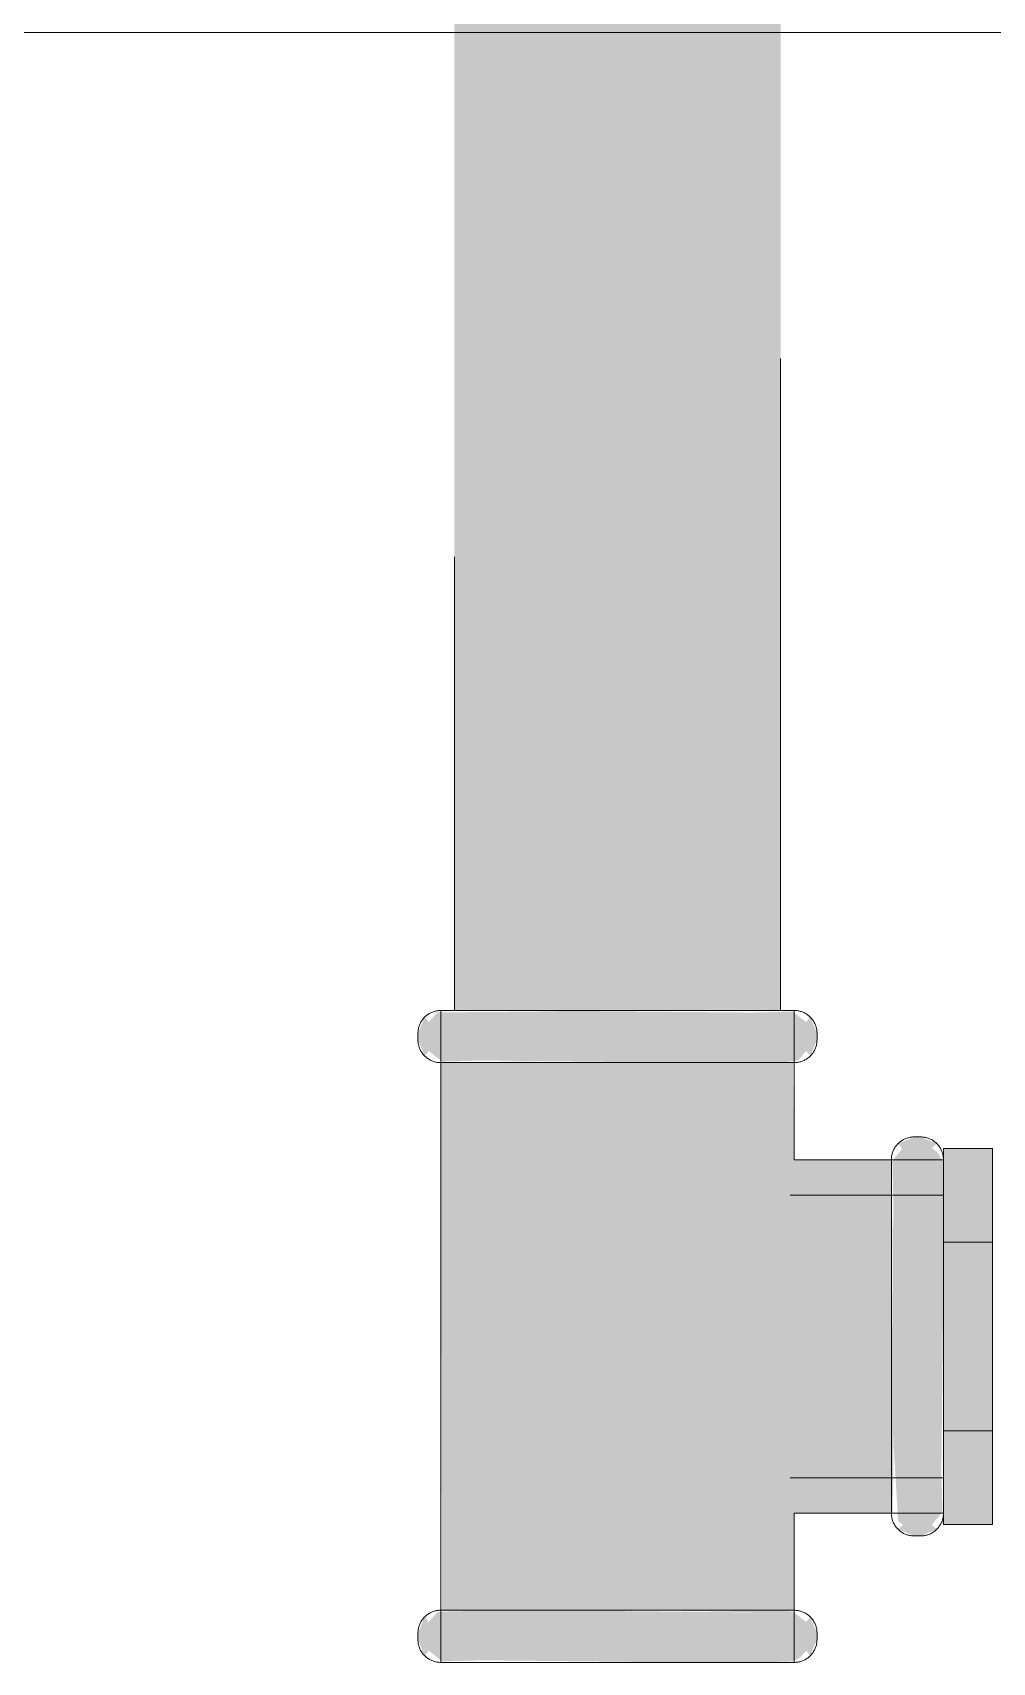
# Model space of a CAD drawing. Header units: metres. Extents: x 5 to 242, y -3 to 162.
# Drawn here: x 17.2969 to 17.4441, y 106.9642 to 107.2142 of the extents above; entities that cross this region are included whole.
import ezdxf

# ---------------------------------------------------------------- set-up
doc = ezdxf.new("R2010")
doc.units = ezdxf.units.M
doc.linetypes.add('Aligning Line', pattern=[0.012, 0.006, -0.006])
doc.layers.add('1053_ARQ_BASE_MATADOURO_2_dwg', color=7, linetype='Continuous', lineweight=5, true_color=0x767676)
doc.layers.add('A-PISO', color=7, linetype='Continuous', lineweight=5)
doc.layers.add('P-PIPE', color=7, linetype='Continuous', lineweight=5)

# ---------------------------------------------------------------- blocks, each defined once
blk = doc.blocks.new('1053_ARQ_BASE_MATADOURO_2_dwg-3637054-CURRAL BOVINO')
at = {"layer": 'A-PISO', "color": 253, "true_color": 0xaaaaaa, "flags": 128}
blk.add_lwpolyline([(118.64312, 73.84395), (118.64312, 74.02815), (113.44312, 74.02815), (113.44312, 74.27815), (113.44312, 76.37815)], dxfattribs=at)

msp = doc.modelspace()

# ---------------------------------------------------------------- hatches: boundary and pattern name
at = {"layer": 'P-PIPE', "true_color": 0xc0c0c0}
msp.add_hatch(color=9, dxfattribs=at).paths.add_polyline_path([(17.36163, 107.06418), (17.38663, 107.06418), (17.38663, 107.46418), (17.37973, 107.46418), (17.38016, 109.56418), (17.38663, 109.56418), (17.38662, 117.71468), (17.36163, 117.71446), (17.36163, 107.07194)])
h = msp.add_hatch(color=9, dxfattribs=at)
h.paths.add_polyline_path([(17.39364, 107.06418), (17.41163, 107.06418), (17.41163, 107.46418), (17.38663, 107.46418), (17.38663, 107.06418), (17.3931, 107.06418)])
h.paths.add_polyline_path([(17.38814, 109.56418), (17.41163, 109.56418), (17.41141, 117.71468), (17.38663, 117.71468), (17.38663, 109.56418)])
at = {"layer": 'P-PIPE', "true_color": 0x7f7f7f}
for points in [[(17.39498, 107.06068), (17.41723, 107.06068), (17.4162, 107.06316), (17.41556, 107.06239), (17.41352, 107.06402), (17.40733, 107.06386), (17.37961, 107.06412), (17.37307, 107.064), (17.35895, 107.06389), (17.35769, 107.06239), (17.35705, 107.06316), (17.35603, 107.06068), (17.39441, 107.06068)], [(17.37106, 107.05968), (17.41723, 107.05968), (17.41723, 107.06068), (17.35603, 107.06068), (17.35603, 107.05968), (17.36952, 107.05968)], [(17.40835, 107.05618), (17.41431, 107.05648), (17.41556, 107.05798), (17.4162, 107.05721), (17.41723, 107.05968), (17.35603, 107.05968), (17.35705, 107.05721), (17.35769, 107.05798), (17.35973, 107.05634), (17.36593, 107.05651), (17.39442, 107.0562), (17.40828, 107.05618)], [(17.43213, 106.98358), (17.43213, 107.04478), (17.42965, 107.04376), (17.43028, 107.043), (17.42879, 107.04108), (17.42895, 107.03488), (17.42866, 107.00651), (17.42881, 107.00043), (17.42967, 106.98588), (17.43042, 106.98525), (17.42965, 106.98461), (17.43042, 106.98429)], [(17.43313, 106.98358), (17.43313, 107.04478), (17.43213, 107.04478), (17.43213, 106.98358)], [(17.43313, 106.98358), (17.4356, 106.98461), (17.43484, 106.98525), (17.43647, 106.98729), (17.4363, 106.99348), (17.43659, 107.0212), (17.43661, 107.03592), (17.43647, 107.04108), (17.43582, 107.04229), (17.43484, 107.04312), (17.4356, 107.04376), (17.43313, 107.04478), (17.43313, 106.98542)], [(17.44413, 107.02867), (17.44413, 107.043), (17.43663, 107.043), (17.43663, 107.02867)], [(17.44413, 106.9997), (17.44413, 107.02867), (17.43663, 107.02867), (17.43663, 106.9997)], [(17.44413, 106.98536), (17.44413, 106.9997), (17.43663, 106.9997), (17.43663, 106.98536)], [(17.38024, 106.96868), (17.41723, 106.96868), (17.4162, 106.97116), (17.41556, 106.97039), (17.41352, 106.97202), (17.40733, 106.97186), (17.37961, 106.97212), (17.37308, 106.972), (17.35895, 106.97189), (17.35769, 106.97039), (17.35705, 106.97116), (17.35603, 106.96868), (17.38017, 106.96868)], [(17.35603, 106.96768), (17.41723, 106.96768), (17.41723, 106.96868), (17.35603, 106.96868)], [(17.40855, 106.96418), (17.41352, 106.96434), (17.41473, 106.96499), (17.41556, 106.96598), (17.4162, 106.96521), (17.41723, 106.96768), (17.35603, 106.96768), (17.35705, 106.96521), (17.35769, 106.96598), (17.35973, 106.96434), (17.36593, 106.96451), (17.39364, 106.96422), (17.40838, 106.96418)]]:
    msp.add_hatch(color=8, dxfattribs=at).paths.add_polyline_path(points)
h = msp.add_hatch(color=8, dxfattribs=at)
h.paths.add_polyline_path([(17.41104, 106.97182), (17.41373, 106.97218), (17.41373, 106.98708), (17.38663, 107.01418), (17.41373, 107.04128), (17.41352, 107.05634), (17.40733, 107.05651), (17.37909, 107.05621), (17.37264, 107.05636), (17.35953, 107.05618), (17.35973, 106.97202), (17.36593, 106.97186), (17.3943, 106.97215), (17.40055, 106.972), (17.41094, 106.97183)])
h.paths.add_polyline_path([(17.41104, 107.06383), (17.4101, 107.06418), (17.41087, 107.06384)])
h = msp.add_hatch(color=8, dxfattribs=at)
h.paths.add_polyline_path([(17.4288, 106.98708), (17.42895, 106.99348), (17.42866, 107.02186), (17.42881, 107.0281), (17.42863, 107.04128), (17.41373, 107.04128), (17.38663, 107.01418), (17.41373, 106.98708), (17.42863, 106.98708)])
h.paths.add_polyline_path([(17.43645, 106.98708), (17.43663, 106.98729), (17.43647, 106.98729)])
h.paths.add_polyline_path([(17.43627, 107.03185), (17.43663, 107.04128), (17.43647, 107.04108), (17.4363, 107.03488), (17.43629, 107.03331)])

# ---------------------------------------------------------------- linework, layer by layer
at = {"layer": 'P-PIPE', "linetype": 'Aligning Line', "lineweight": 15}
for p, q in [((17.36163, 117.73378), (17.36163, 107.06418)), ((17.41163, 107.06418), (17.41163, 117.73378))]:
    msp.add_line(p, q, dxfattribs=at)
at = {"layer": 'P-PIPE'}
for p, q in [((17.35953, 107.06418), (17.35953, 106.96418)), ((17.36453, 107.06418), (17.35953, 107.06418)), ((17.36509, 107.06418), (17.3647, 107.06418)), ((17.3782, 107.06418), (17.36504, 107.06418)), ((17.39444, 107.06418), (17.3786, 107.06418)), ((17.395, 107.06418), (17.39443, 107.06418)), ((17.40855, 107.06418), (17.39506, 107.06418)), ((17.40855, 107.06418), (17.40807, 107.06418)), ((17.41373, 107.06418), (17.40872, 107.06418)), ((17.41373, 107.04128), (17.41373, 107.06418)), ((17.35603, 107.06068), (17.35603, 107.05968)), ((17.41723, 107.05968), (17.41723, 107.06068)), ((17.36509, 107.05618), (17.3647, 107.05618)), ((17.395, 107.05618), (17.39443, 107.05618)), ((17.43313, 107.04478), (17.43213, 107.04478)), ((17.43663, 107.04036), (17.43663, 107.043)), ((17.44413, 107.043), (17.43663, 107.043)), ((17.44413, 107.043), (17.44413, 107.02867)), ((17.43663, 107.04128), (17.41373, 107.04128)), ((17.43663, 107.03628), (17.43663, 107.04036)), ((17.43663, 107.03588), (17.41313, 107.03588)), ((17.43663, 107.03111), (17.43663, 107.03611)), ((17.43663, 107.03611), (17.43663, 107.03563)), ((17.43663, 107.02867), (17.43663, 107.03097)), ((17.43663, 107.02404), (17.43663, 107.02867)), ((17.43663, 107.02867), (17.44413, 107.02867)), ((17.44413, 107.02867), (17.44413, 106.9997)), ((17.43663, 107.02314), (17.43663, 107.02412)), ((17.43663, 107.00576), (17.43663, 107.02261)), ((17.43663, 107.00424), (17.43663, 107.00523)), ((17.43663, 106.9997), (17.43663, 107.00433)), ((17.43663, 106.9974), (17.43663, 106.9997)), ((17.43663, 106.9997), (17.44413, 106.9997)), ((17.44413, 106.9997), (17.44413, 106.98536)), ((17.43663, 106.99226), (17.43663, 106.99726)), ((17.43663, 106.99274), (17.43663, 106.99226)), ((17.41313, 106.99248), (17.43663, 106.99248)), ((17.43663, 106.98708), (17.43663, 106.99209)), ((17.43663, 106.98536), (17.43663, 106.98801)), ((17.41373, 106.96418), (17.41373, 106.98708)), ((17.41373, 106.98708), (17.43663, 106.98708)), ((17.43663, 106.98536), (17.44413, 106.98536)), ((17.43213, 106.98358), (17.43313, 106.98358)), ((17.3647, 106.97218), (17.36509, 106.97218)), ((17.35603, 106.96868), (17.35603, 106.96768)), ((17.41723, 106.96768), (17.41723, 106.96868))]:
    msp.add_line(p, q, dxfattribs=at)
at = {"layer": 'P-PIPE', "flags": 128}
for points in [[(17.35603, 107.06068), (17.35603, 107.06082), (17.35604, 107.06096), (17.35605, 107.0611), (17.35607, 107.06124), (17.3561, 107.06138), (17.35613, 107.06152), (17.35616, 107.06165), (17.35621, 107.06179), (17.35625, 107.06192), (17.3563, 107.06205), (17.35636, 107.06218), (17.35642, 107.0623), (17.35649, 107.06242), (17.35656, 107.06254), (17.35664, 107.06266), (17.35672, 107.06277), (17.35681, 107.06289), (17.3569, 107.06299), (17.35699, 107.0631), (17.35709, 107.0632), (17.35719, 107.06329), (17.3573, 107.06338), (17.35741, 107.06347), (17.35752, 107.06355), (17.35764, 107.06363), (17.35776, 107.0637), (17.35788, 107.06377), (17.358, 107.06383), (17.35813, 107.06389), (17.35826, 107.06395), (17.35839, 107.06399), (17.35852, 107.06404), (17.35866, 107.06407), (17.3588, 107.06411), (17.35893, 107.06413), (17.35907, 107.06415), (17.35921, 107.06417), (17.35935, 107.06418), (17.35949, 107.06418), (17.35953, 107.06418)], [(17.35953, 107.06418), (17.35955, 107.06418), (17.35961, 107.06418), (17.35972, 107.06418), (17.35987, 107.06418), (17.36007, 107.06418), (17.3603, 107.06418), (17.36058, 107.06418), (17.3609, 107.06418), (17.36126, 107.06418), (17.36167, 107.06418), (17.36211, 107.06418)], [(17.41373, 107.06418), (17.41371, 107.06418), (17.41364, 107.06418), (17.41353, 107.06418), (17.41338, 107.06418), (17.41319, 107.06418), (17.41295, 107.06418), (17.41267, 107.06418), (17.41235, 107.06418), (17.41199, 107.06418), (17.41159, 107.06418), (17.41115, 107.06418), (17.41067, 107.06418), (17.41015, 107.06418), (17.40959, 107.06418), (17.40899, 107.06418), (17.40836, 107.06418), (17.4077, 107.06418), (17.407, 107.06418), (17.40627, 107.06418), (17.40551, 107.06418), (17.40472, 107.06418), (17.40389, 107.06418), (17.40305, 107.06418), (17.40217, 107.06418), (17.40127, 107.06418), (17.40035, 107.06418), (17.3994, 107.06418), (17.39843, 107.06418), (17.39745, 107.06418), (17.39645, 107.06418), (17.39543, 107.06418), (17.3944, 107.06418), (17.39335, 107.06418), (17.3923, 107.06418), (17.39123, 107.06418), (17.39016, 107.06418), (17.38908, 107.06418), (17.388, 107.06418), (17.38692, 107.06418), (17.38584, 107.06418), (17.38475, 107.06418), (17.38367, 107.06418), (17.3826, 107.06418), (17.38153, 107.06418), (17.38047, 107.06418), (17.37942, 107.06418), (17.37838, 107.06418), (17.37736, 107.06418), (17.37634, 107.06418), (17.37535, 107.06418), (17.37437, 107.06418), (17.37342, 107.06418), (17.37248, 107.06418), (17.37157, 107.06418), (17.37068, 107.06418), (17.36982, 107.06418), (17.36898, 107.06418), (17.36817, 107.06418), (17.36739, 107.06418), (17.36664, 107.06418), (17.36593, 107.06418), (17.36525, 107.06418), (17.3646, 107.06418), (17.36398, 107.06418), (17.36341, 107.06418), (17.36287, 107.06418), (17.36236, 107.06418), (17.3619, 107.06418), (17.36148, 107.06418), (17.36109, 107.06418), (17.36075, 107.06418), (17.36045, 107.06418), (17.36019, 107.06418), (17.35997, 107.06418), (17.3598, 107.06418), (17.35967, 107.06418), (17.35958, 107.06418), (17.35953, 107.06418), (17.35953, 107.06418)], [(17.41135, 107.06418), (17.41178, 107.06418), (17.41216, 107.06418), (17.4125, 107.06418), (17.41281, 107.06418), (17.41306, 107.06418), (17.41328, 107.06418), (17.41346, 107.06418), (17.41359, 107.06418), (17.41368, 107.06418), (17.41372, 107.06418), (17.41373, 107.06418)], [(17.41373, 107.06418), (17.41387, 107.06418), (17.41401, 107.06417), (17.41415, 107.06416), (17.41429, 107.06414), (17.41442, 107.06411), (17.41456, 107.06408), (17.41469, 107.06405), (17.41483, 107.06401), (17.41496, 107.06396), (17.41509, 107.06391), (17.41522, 107.06385), (17.41534, 107.06379), (17.41547, 107.06372), (17.41559, 107.06365), (17.4157, 107.06357), (17.41582, 107.06349), (17.41593, 107.06341), (17.41604, 107.06332), (17.41614, 107.06322), (17.41624, 107.06312), (17.41633, 107.06302), (17.41643, 107.06291), (17.41651, 107.0628), (17.41659, 107.06269), (17.41667, 107.06258), (17.41675, 107.06246), (17.41681, 107.06233), (17.41688, 107.06221), (17.41694, 107.06208), (17.41699, 107.06195), (17.41704, 107.06182), (17.41708, 107.06169), (17.41712, 107.06155), (17.41715, 107.06142), (17.41718, 107.06128), (17.4172, 107.06114), (17.41721, 107.061), (17.41722, 107.06086), (17.41723, 107.06072), (17.41723, 107.06068)], [(17.35953, 107.05618), (17.35939, 107.05619), (17.35925, 107.0562), (17.35911, 107.05621), (17.35897, 107.05623), (17.35883, 107.05625), (17.3587, 107.05628), (17.35856, 107.05632), (17.35843, 107.05636), (17.35829, 107.05641), (17.35816, 107.05646), (17.35804, 107.05652), (17.35791, 107.05658), (17.35779, 107.05665), (17.35767, 107.05672), (17.35755, 107.0568), (17.35744, 107.05688), (17.35733, 107.05696), (17.35722, 107.05705), (17.35712, 107.05715), (17.35702, 107.05725), (17.35692, 107.05735), (17.35683, 107.05745), (17.35674, 107.05756), (17.35666, 107.05768), (17.35658, 107.05779), (17.35651, 107.05791), (17.35644, 107.05803), (17.35638, 107.05816), (17.35632, 107.05829), (17.35627, 107.05842), (17.35622, 107.05855), (17.35617, 107.05868), (17.35614, 107.05882), (17.3561, 107.05895), (17.35608, 107.05909), (17.35606, 107.05923), (17.35604, 107.05937), (17.35603, 107.05951), (17.35603, 107.05965), (17.35603, 107.05968)], [(17.41723, 107.05968), (17.41722, 107.05954), (17.41722, 107.0594), (17.4172, 107.05927), (17.41718, 107.05913), (17.41716, 107.05899), (17.41713, 107.05885), (17.41709, 107.05872), (17.41705, 107.05858), (17.417, 107.05845), (17.41695, 107.05832), (17.41689, 107.05819), (17.41683, 107.05807), (17.41676, 107.05795), (17.41669, 107.05783), (17.41662, 107.05771), (17.41653, 107.05759), (17.41645, 107.05748), (17.41636, 107.05738), (17.41626, 107.05727), (17.41617, 107.05717), (17.41606, 107.05708), (17.41596, 107.05699), (17.41585, 107.0569), (17.41573, 107.05682), (17.41562, 107.05674), (17.4155, 107.05667), (17.41538, 107.0566), (17.41525, 107.05653), (17.41513, 107.05648), (17.415, 107.05642), (17.41486, 107.05637), (17.41473, 107.05633), (17.4146, 107.05629), (17.41446, 107.05626), (17.41432, 107.05624), (17.41418, 107.05621), (17.41404, 107.0562), (17.41391, 107.05619), (17.41377, 107.05618), (17.41373, 107.05618)], [(17.3619, 107.05618), (17.36148, 107.05618), (17.36109, 107.05618), (17.36075, 107.05618), (17.36045, 107.05618), (17.36019, 107.05618), (17.35997, 107.05618), (17.3598, 107.05618), (17.35967, 107.05618), (17.35958, 107.05618), (17.35953, 107.05618), (17.35953, 107.05618)], [(17.35953, 107.05618), (17.35955, 107.05618), (17.35961, 107.05618), (17.35972, 107.05618), (17.35987, 107.05618), (17.36007, 107.05618), (17.3603, 107.05618), (17.36058, 107.05618), (17.3609, 107.05618), (17.36126, 107.05618), (17.36167, 107.05618), (17.36211, 107.05618), (17.36259, 107.05618), (17.36311, 107.05618), (17.36367, 107.05618), (17.36426, 107.05618), (17.36489, 107.05618), (17.36556, 107.05618), (17.36625, 107.05618), (17.36698, 107.05618), (17.36775, 107.05618), (17.36854, 107.05618), (17.36936, 107.05618), (17.37021, 107.05618), (17.37109, 107.05618), (17.37199, 107.05618), (17.37291, 107.05618), (17.37385, 107.05618), (17.37482, 107.05618), (17.37581, 107.05618), (17.37681, 107.05618), (17.37783, 107.05618), (17.37886, 107.05618), (17.3799, 107.05618), (17.38096, 107.05618), (17.38202, 107.05618), (17.38309, 107.05618), (17.38417, 107.05618), (17.38525, 107.05618), (17.38633, 107.05618), (17.38742, 107.05618), (17.3885, 107.05618), (17.38958, 107.05618), (17.39066, 107.05618), (17.39172, 107.05618), (17.39278, 107.05618), (17.39384, 107.05618), (17.39487, 107.05618), (17.3959, 107.05618), (17.39691, 107.05618), (17.39791, 107.05618), (17.39888, 107.05618), (17.39984, 107.05618), (17.40077, 107.05618), (17.40169, 107.05618), (17.40258, 107.05618), (17.40344, 107.05618), (17.40428, 107.05618), (17.40508, 107.05618), (17.40586, 107.05618), (17.40661, 107.05618), (17.40733, 107.05618), (17.40801, 107.05618), (17.40866, 107.05618), (17.40927, 107.05618), (17.40985, 107.05618), (17.41039, 107.05618), (17.41089, 107.05618), (17.41135, 107.05618), (17.41178, 107.05618), (17.41216, 107.05618), (17.4125, 107.05618), (17.41281, 107.05618), (17.41306, 107.05618), (17.41328, 107.05618), (17.41346, 107.05618), (17.41359, 107.05618), (17.41368, 107.05618), (17.41372, 107.05618), (17.41373, 107.05618)], [(17.41373, 107.05618), (17.41371, 107.05618), (17.41364, 107.05618), (17.41353, 107.05618), (17.41338, 107.05618), (17.41319, 107.05618), (17.41295, 107.05618), (17.41267, 107.05618), (17.41235, 107.05618), (17.41199, 107.05618), (17.41159, 107.05618), (17.41115, 107.05618)], [(17.42863, 107.04128), (17.42863, 107.04142), (17.42864, 107.04156), (17.42865, 107.0417), (17.42867, 107.04184), (17.4287, 107.04198), (17.42873, 107.04212), (17.42876, 107.04225), (17.42881, 107.04239), (17.42885, 107.04252), (17.4289, 107.04265), (17.42896, 107.04278), (17.42902, 107.0429), (17.42909, 107.04302), (17.42916, 107.04314), (17.42924, 107.04326), (17.42932, 107.04337), (17.42941, 107.04349), (17.4295, 107.04359), (17.42959, 107.0437), (17.42969, 107.0438), (17.42979, 107.04389), (17.4299, 107.04398), (17.43001, 107.04407), (17.43012, 107.04415), (17.43024, 107.04423), (17.43036, 107.0443), (17.43048, 107.04437), (17.4306, 107.04443), (17.43073, 107.04449), (17.43086, 107.04455), (17.43099, 107.04459), (17.43112, 107.04464), (17.43126, 107.04467), (17.4314, 107.04471), (17.43153, 107.04473), (17.43167, 107.04475), (17.43181, 107.04477), (17.43195, 107.04478), (17.43209, 107.04478), (17.43213, 107.04478)], [(17.43313, 107.04478), (17.43327, 107.04478), (17.43341, 107.04477), (17.43355, 107.04476), (17.43369, 107.04474), (17.43382, 107.04471), (17.43396, 107.04468), (17.43409, 107.04465), (17.43423, 107.04461), (17.43436, 107.04456), (17.43449, 107.04451), (17.43462, 107.04445), (17.43474, 107.04439), (17.43487, 107.04432), (17.43499, 107.04425), (17.4351, 107.04417), (17.43522, 107.04409), (17.43533, 107.04401), (17.43544, 107.04392), (17.43554, 107.04382), (17.43564, 107.04372), (17.43573, 107.04362), (17.43583, 107.04351), (17.43591, 107.0434), (17.43599, 107.04329), (17.43607, 107.04318), (17.43615, 107.04306), (17.43621, 107.04293), (17.43628, 107.04281), (17.43634, 107.04268), (17.43639, 107.04255), (17.43644, 107.04242), (17.43648, 107.04229), (17.43652, 107.04215), (17.43655, 107.04202), (17.43658, 107.04188), (17.4366, 107.04174), (17.43661, 107.0416), (17.43662, 107.04146), (17.43663, 107.04132), (17.43663, 107.04128)], [(17.42863, 107.03891), (17.42863, 107.03934), (17.42863, 107.03972), (17.42863, 107.04006), (17.42863, 107.04036), (17.42863, 107.04062), (17.42863, 107.04084), (17.42863, 107.04101), (17.42863, 107.04114), (17.42863, 107.04123), (17.42863, 107.04128), (17.42863, 107.04128)], [(17.42863, 107.04128), (17.42863, 107.04126), (17.42863, 107.0412), (17.42863, 107.04109), (17.42863, 107.04094), (17.42863, 107.04074), (17.42863, 107.04051), (17.42863, 107.04023), (17.42863, 107.03991), (17.42863, 107.03955), (17.42863, 107.03915), (17.42863, 107.0387), (17.42863, 107.03822), (17.42863, 107.0377), (17.42863, 107.03714), (17.42863, 107.03655), (17.42863, 107.03592), (17.42863, 107.03526), (17.42863, 107.03456), (17.42863, 107.03383), (17.42863, 107.03307), (17.42863, 107.03227), (17.42863, 107.03145), (17.42863, 107.0306), (17.42863, 107.02973), (17.42863, 107.02883), (17.42863, 107.0279), (17.42863, 107.02696), (17.42863, 107.02599), (17.42863, 107.02501), (17.42863, 107.024), (17.42863, 107.02299), (17.42863, 107.02195), (17.42863, 107.02091), (17.42863, 107.01985), (17.42863, 107.01879), (17.42863, 107.01772), (17.42863, 107.01664), (17.42863, 107.01556), (17.42863, 107.01448), (17.42863, 107.01339), (17.42863, 107.01231), (17.42863, 107.01123), (17.42863, 107.01016), (17.42863, 107.00909), (17.42863, 107.00803), (17.42863, 107.00698), (17.42863, 107.00594), (17.42863, 107.00491), (17.42863, 107.0039), (17.42863, 107.00291), (17.42863, 107.00193), (17.42863, 107.00097), (17.42863, 107.00004), (17.42863, 106.99912), (17.42863, 106.99824), (17.42863, 106.99737), (17.42863, 106.99654), (17.42863, 106.99573), (17.42863, 106.99495), (17.42863, 106.9942), (17.42863, 106.99348), (17.42863, 106.9928), (17.42863, 106.99215), (17.42863, 106.99154), (17.42863, 106.99096), (17.42863, 106.99042), (17.42863, 106.98992), (17.42863, 106.98946), (17.42863, 106.98903), (17.42863, 106.98865), (17.42863, 106.98831), (17.42863, 106.98801), (17.42863, 106.98775), (17.42863, 106.98753), (17.42863, 106.98736), (17.42863, 106.98722), (17.42863, 106.98714), (17.42863, 106.98709), (17.42863, 106.98708)], [(17.43663, 107.04128), (17.43663, 107.04126), (17.43663, 107.0412), (17.43663, 107.04109), (17.43663, 107.04094), (17.43663, 107.04074), (17.43663, 107.04051), (17.43663, 107.04023), (17.43663, 107.03991), (17.43663, 107.03955), (17.43663, 107.03915), (17.43663, 107.0387)], [(17.43663, 106.98708), (17.43663, 106.98711), (17.43663, 106.98717), (17.43663, 106.98728), (17.43663, 106.98743), (17.43663, 106.98762), (17.43663, 106.98786), (17.43663, 106.98814), (17.43663, 106.98846), (17.43663, 106.98882), (17.43663, 106.98922), (17.43663, 106.98967), (17.43663, 106.99015), (17.43663, 106.99067), (17.43663, 106.99122), (17.43663, 106.99182), (17.43663, 106.99245), (17.43663, 106.99311), (17.43663, 106.99381), (17.43663, 106.99454), (17.43663, 106.9953), (17.43663, 106.9961), (17.43663, 106.99692), (17.43663, 106.99777), (17.43663, 106.99864), (17.43663, 106.99954), (17.43663, 107.00047), (17.43663, 107.00141), (17.43663, 107.00238), (17.43663, 107.00336), (17.43663, 107.00436), (17.43663, 107.00538), (17.43663, 107.00641), (17.43663, 107.00746), (17.43663, 107.00851), (17.43663, 107.00958), (17.43663, 107.01065), (17.43663, 107.01173), (17.43663, 107.01281), (17.43663, 107.01389), (17.43663, 107.01498), (17.43663, 107.01606), (17.43663, 107.01714), (17.43663, 107.01821), (17.43663, 107.01928), (17.43663, 107.02034), (17.43663, 107.02139), (17.43663, 107.02243), (17.43663, 107.02346), (17.43663, 107.02447), (17.43663, 107.02546), (17.43663, 107.02644), (17.43663, 107.0274), (17.43663, 107.02833), (17.43663, 107.02924), (17.43663, 107.03013), (17.43663, 107.031), (17.43663, 107.03183), (17.43663, 107.03264), (17.43663, 107.03342), (17.43663, 107.03417), (17.43663, 107.03488), (17.43663, 107.03557), (17.43663, 107.03622), (17.43663, 107.03683), (17.43663, 107.03741), (17.43663, 107.03795), (17.43663, 107.03845), (17.43663, 107.03891), (17.43663, 107.03934), (17.43663, 107.03972), (17.43663, 107.04006), (17.43663, 107.04036), (17.43663, 107.04062), (17.43663, 107.04084), (17.43663, 107.04101), (17.43663, 107.04114), (17.43663, 107.04123), (17.43663, 107.04128), (17.43663, 107.04128)], [(17.42863, 106.98708), (17.42863, 106.98711), (17.42863, 106.98717), (17.42863, 106.98728), (17.42863, 106.98743), (17.42863, 106.98762), (17.42863, 106.98786), (17.42863, 106.98814), (17.42863, 106.98846), (17.42863, 106.98882), (17.42863, 106.98922), (17.42863, 106.98967)], [(17.43663, 106.98946), (17.43663, 106.98903), (17.43663, 106.98865), (17.43663, 106.98831), (17.43663, 106.98801), (17.43663, 106.98775), (17.43663, 106.98753), (17.43663, 106.98736), (17.43663, 106.98722), (17.43663, 106.98714), (17.43663, 106.98709), (17.43663, 106.98708)], [(17.43213, 106.98358), (17.43199, 106.98359), (17.43185, 106.9836), (17.43171, 106.98361), (17.43157, 106.98363), (17.43143, 106.98365), (17.4313, 106.98368), (17.43116, 106.98372), (17.43103, 106.98376), (17.43089, 106.98381), (17.43076, 106.98386), (17.43064, 106.98392), (17.43051, 106.98398), (17.43039, 106.98405), (17.43027, 106.98412), (17.43015, 106.9842), (17.43004, 106.98428), (17.42993, 106.98436), (17.42982, 106.98445), (17.42972, 106.98455), (17.42962, 106.98465), (17.42952, 106.98475), (17.42943, 106.98485), (17.42934, 106.98496), (17.42926, 106.98508), (17.42918, 106.98519), (17.42911, 106.98531), (17.42904, 106.98543), (17.42898, 106.98556), (17.42892, 106.98569), (17.42887, 106.98582), (17.42882, 106.98595), (17.42877, 106.98608), (17.42874, 106.98622), (17.4287, 106.98635), (17.42868, 106.98649), (17.42866, 106.98663), (17.42864, 106.98677), (17.42863, 106.98691), (17.42863, 106.98705), (17.42863, 106.98708)], [(17.43663, 106.98708), (17.43662, 106.98694), (17.43662, 106.9868), (17.4366, 106.98667), (17.43658, 106.98653), (17.43656, 106.98639), (17.43653, 106.98625), (17.43649, 106.98612), (17.43645, 106.98598), (17.4364, 106.98585), (17.43635, 106.98572), (17.43629, 106.98559), (17.43623, 106.98547), (17.43616, 106.98535), (17.43609, 106.98523), (17.43602, 106.98511), (17.43593, 106.98499), (17.43585, 106.98488), (17.43576, 106.98478), (17.43566, 106.98467), (17.43557, 106.98457), (17.43546, 106.98448), (17.43536, 106.98439), (17.43525, 106.9843), (17.43513, 106.98422), (17.43502, 106.98414), (17.4349, 106.98407), (17.43478, 106.984), (17.43465, 106.98393), (17.43453, 106.98388), (17.4344, 106.98382), (17.43426, 106.98377), (17.43413, 106.98373), (17.434, 106.98369), (17.43386, 106.98366), (17.43372, 106.98364), (17.43358, 106.98361), (17.43344, 106.9836), (17.43331, 106.98359), (17.43317, 106.98358), (17.43313, 106.98358)], [(17.35603, 106.96868), (17.35603, 106.96882), (17.35604, 106.96896), (17.35605, 106.9691), (17.35607, 106.96924), (17.3561, 106.96938), (17.35613, 106.96952), (17.35616, 106.96965), (17.35621, 106.96979), (17.35625, 106.96992), (17.3563, 106.97005), (17.35636, 106.97018), (17.35642, 106.9703), (17.35649, 106.97042), (17.35656, 106.97054), (17.35664, 106.97066), (17.35672, 106.97077), (17.35681, 106.97089), (17.3569, 106.97099), (17.35699, 106.9711), (17.35709, 106.9712), (17.35719, 106.97129), (17.3573, 106.97138), (17.35741, 106.97147), (17.35752, 106.97155), (17.35764, 106.97163), (17.35776, 106.9717), (17.35788, 106.97177), (17.358, 106.97183), (17.35813, 106.97189), (17.35826, 106.97195), (17.35839, 106.97199), (17.35852, 106.97204), (17.35866, 106.97207), (17.3588, 106.97211), (17.35893, 106.97213), (17.35907, 106.97215), (17.35921, 106.97217), (17.35935, 106.97218), (17.35949, 106.97218), (17.35953, 106.97218)], [(17.35953, 106.97218), (17.35955, 106.97218), (17.35961, 106.97218), (17.35972, 106.97218), (17.35987, 106.97218), (17.36007, 106.97218), (17.3603, 106.97218), (17.36058, 106.97218), (17.3609, 106.97218), (17.36126, 106.97218), (17.36167, 106.97218), (17.36211, 106.97218)], [(17.41373, 106.97218), (17.41371, 106.97218), (17.41364, 106.97218), (17.41353, 106.97218), (17.41338, 106.97218), (17.41319, 106.97218), (17.41295, 106.97218), (17.41267, 106.97218), (17.41235, 106.97218), (17.41199, 106.97218), (17.41159, 106.97218), (17.41115, 106.97218), (17.41067, 106.97218), (17.41015, 106.97218), (17.40959, 106.97218), (17.40899, 106.97218), (17.40836, 106.97218), (17.4077, 106.97218), (17.407, 106.97218), (17.40627, 106.97218), (17.40551, 106.97218), (17.40472, 106.97218), (17.40389, 106.97218), (17.40305, 106.97218), (17.40217, 106.97218), (17.40127, 106.97218), (17.40035, 106.97218), (17.3994, 106.97218), (17.39843, 106.97218), (17.39745, 106.97218), (17.39645, 106.97218), (17.39543, 106.97218), (17.3944, 106.97218), (17.39335, 106.97218), (17.3923, 106.97218), (17.39123, 106.97218), (17.39016, 106.97218), (17.38908, 106.97218), (17.388, 106.97218), (17.38692, 106.97218), (17.38584, 106.97218), (17.38475, 106.97218), (17.38367, 106.97218), (17.3826, 106.97218), (17.38153, 106.97218), (17.38047, 106.97218), (17.37942, 106.97218), (17.37838, 106.97218), (17.37736, 106.97218), (17.37634, 106.97218), (17.37535, 106.97218), (17.37437, 106.97218), (17.37342, 106.97218), (17.37248, 106.97218), (17.37157, 106.97218), (17.37068, 106.97218), (17.36982, 106.97218), (17.36898, 106.97218), (17.36817, 106.97218), (17.36739, 106.97218), (17.36664, 106.97218), (17.36593, 106.97218), (17.36525, 106.97218), (17.3646, 106.97218), (17.36398, 106.97218), (17.36341, 106.97218), (17.36287, 106.97218), (17.36236, 106.97218), (17.3619, 106.97218), (17.36148, 106.97218), (17.36109, 106.97218), (17.36075, 106.97218), (17.36045, 106.97218), (17.36019, 106.97218), (17.35997, 106.97218), (17.3598, 106.97218), (17.35967, 106.97218), (17.35958, 106.97218), (17.35953, 106.97218), (17.35953, 106.97218)], [(17.41135, 106.97218), (17.41178, 106.97218), (17.41216, 106.97218), (17.4125, 106.97218), (17.41281, 106.97218), (17.41306, 106.97218), (17.41328, 106.97218), (17.41346, 106.97218), (17.41359, 106.97218), (17.41368, 106.97218), (17.41372, 106.97218), (17.41373, 106.97218)], [(17.41373, 106.97218), (17.41387, 106.97218), (17.41401, 106.97217), (17.41415, 106.97216), (17.41429, 106.97214), (17.41442, 106.97211), (17.41456, 106.97208), (17.41469, 106.97205), (17.41483, 106.97201), (17.41496, 106.97196), (17.41509, 106.97191), (17.41522, 106.97185), (17.41534, 106.97179), (17.41547, 106.97172), (17.41559, 106.97165), (17.4157, 106.97157), (17.41582, 106.97149), (17.41593, 106.97141), (17.41604, 106.97132), (17.41614, 106.97122), (17.41624, 106.97112), (17.41633, 106.97102), (17.41643, 106.97091), (17.41651, 106.9708), (17.41659, 106.97069), (17.41667, 106.97058), (17.41675, 106.97046), (17.41681, 106.97033), (17.41688, 106.97021), (17.41694, 106.97008), (17.41699, 106.96995), (17.41704, 106.96982), (17.41708, 106.96969), (17.41712, 106.96955), (17.41715, 106.96942), (17.41718, 106.96928), (17.4172, 106.96914), (17.41721, 106.969), (17.41722, 106.96886), (17.41723, 106.96872), (17.41723, 106.96868)], [(17.35953, 106.96418), (17.35939, 106.96419), (17.35925, 106.9642), (17.35911, 106.96421), (17.35897, 106.96423), (17.35883, 106.96425), (17.3587, 106.96428), (17.35856, 106.96432), (17.35843, 106.96436), (17.35829, 106.96441), (17.35816, 106.96446), (17.35804, 106.96452), (17.35791, 106.96458), (17.35779, 106.96465), (17.35767, 106.96472), (17.35755, 106.9648), (17.35744, 106.96488), (17.35733, 106.96496), (17.35722, 106.96505), (17.35712, 106.96515), (17.35702, 106.96525), (17.35692, 106.96535), (17.35683, 106.96545), (17.35674, 106.96556), (17.35666, 106.96568), (17.35658, 106.96579), (17.35651, 106.96591), (17.35644, 106.96603), (17.35638, 106.96616), (17.35632, 106.96629), (17.35627, 106.96642), (17.35622, 106.96655), (17.35617, 106.96668), (17.35614, 106.96682), (17.3561, 106.96695), (17.35608, 106.96709), (17.35606, 106.96723), (17.35604, 106.96737), (17.35603, 106.96751), (17.35603, 106.96765), (17.35603, 106.96768)], [(17.41723, 106.96768), (17.41722, 106.96754), (17.41722, 106.9674), (17.4172, 106.96727), (17.41718, 106.96713), (17.41716, 106.96699), (17.41713, 106.96685), (17.41709, 106.96672), (17.41705, 106.96658), (17.417, 106.96645), (17.41695, 106.96632), (17.41689, 106.96619), (17.41683, 106.96607), (17.41676, 106.96595), (17.41669, 106.96583), (17.41662, 106.96571), (17.41653, 106.96559), (17.41645, 106.96548), (17.41636, 106.96538), (17.41626, 106.96527), (17.41617, 106.96517), (17.41606, 106.96508), (17.41596, 106.96499), (17.41585, 106.9649), (17.41573, 106.96482), (17.41562, 106.96474), (17.4155, 106.96467), (17.41538, 106.9646), (17.41525, 106.96453), (17.41513, 106.96448), (17.415, 106.96442), (17.41486, 106.96437), (17.41473, 106.96433), (17.4146, 106.96429), (17.41446, 106.96426), (17.41432, 106.96424), (17.41418, 106.96421), (17.41404, 106.9642), (17.41391, 106.96419), (17.41377, 106.96418), (17.41373, 106.96418)], [(17.3619, 106.96418), (17.36148, 106.96418), (17.36109, 106.96418), (17.36075, 106.96418), (17.36045, 106.96418), (17.36019, 106.96418), (17.35997, 106.96418), (17.3598, 106.96418), (17.35967, 106.96418), (17.35958, 106.96418), (17.35953, 106.96418), (17.35953, 106.96418)], [(17.35953, 106.96418), (17.35955, 106.96418), (17.35961, 106.96418), (17.35972, 106.96418), (17.35987, 106.96418), (17.36007, 106.96418), (17.3603, 106.96418), (17.36058, 106.96418), (17.3609, 106.96418), (17.36126, 106.96418), (17.36167, 106.96418), (17.36211, 106.96418), (17.36259, 106.96418), (17.36311, 106.96418), (17.36367, 106.96418), (17.36426, 106.96418), (17.36489, 106.96418), (17.36556, 106.96418), (17.36625, 106.96418), (17.36698, 106.96418), (17.36775, 106.96418), (17.36854, 106.96418), (17.36936, 106.96418), (17.37021, 106.96418), (17.37109, 106.96418), (17.37199, 106.96418), (17.37291, 106.96418), (17.37385, 106.96418), (17.37482, 106.96418), (17.37581, 106.96418), (17.37681, 106.96418), (17.37783, 106.96418), (17.37886, 106.96418), (17.3799, 106.96418), (17.38096, 106.96418), (17.38202, 106.96418), (17.38309, 106.96418), (17.38417, 106.96418), (17.38525, 106.96418), (17.38633, 106.96418), (17.38742, 106.96418), (17.3885, 106.96418), (17.38958, 106.96418), (17.39066, 106.96418), (17.39172, 106.96418), (17.39278, 106.96418), (17.39384, 106.96418), (17.39487, 106.96418), (17.3959, 106.96418), (17.39691, 106.96418), (17.39791, 106.96418), (17.39888, 106.96418), (17.39984, 106.96418), (17.40077, 106.96418), (17.40169, 106.96418), (17.40258, 106.96418), (17.40344, 106.96418), (17.40428, 106.96418), (17.40508, 106.96418), (17.40586, 106.96418), (17.40661, 106.96418), (17.40733, 106.96418), (17.40801, 106.96418), (17.40866, 106.96418), (17.40927, 106.96418), (17.40985, 106.96418), (17.41039, 106.96418), (17.41089, 106.96418), (17.41135, 106.96418), (17.41178, 106.96418), (17.41216, 106.96418), (17.4125, 106.96418), (17.41281, 106.96418), (17.41306, 106.96418), (17.41328, 106.96418), (17.41346, 106.96418), (17.41359, 106.96418), (17.41368, 106.96418), (17.41372, 106.96418), (17.41373, 106.96418)], [(17.41373, 106.96418), (17.41371, 106.96418), (17.41364, 106.96418), (17.41353, 106.96418), (17.41338, 106.96418), (17.41319, 106.96418), (17.41295, 106.96418), (17.41267, 106.96418), (17.41235, 106.96418), (17.41199, 106.96418), (17.41159, 106.96418), (17.41115, 106.96418)]]:
    msp.add_lwpolyline(points, dxfattribs=at)

# ---------------------------------------------------------------- block references
at = {"layer": '1053_ARQ_BASE_MATADOURO_2_dwg', "color": 253, "true_color": 0xaaaaaa}
msp.add_blockref('1053_ARQ_BASE_MATADOURO_2_dwg-3637054-CURRAL BOVINO', (-100.90649, 33.18603), dxfattribs=at)

doc.saveas('drawing.dxf')
